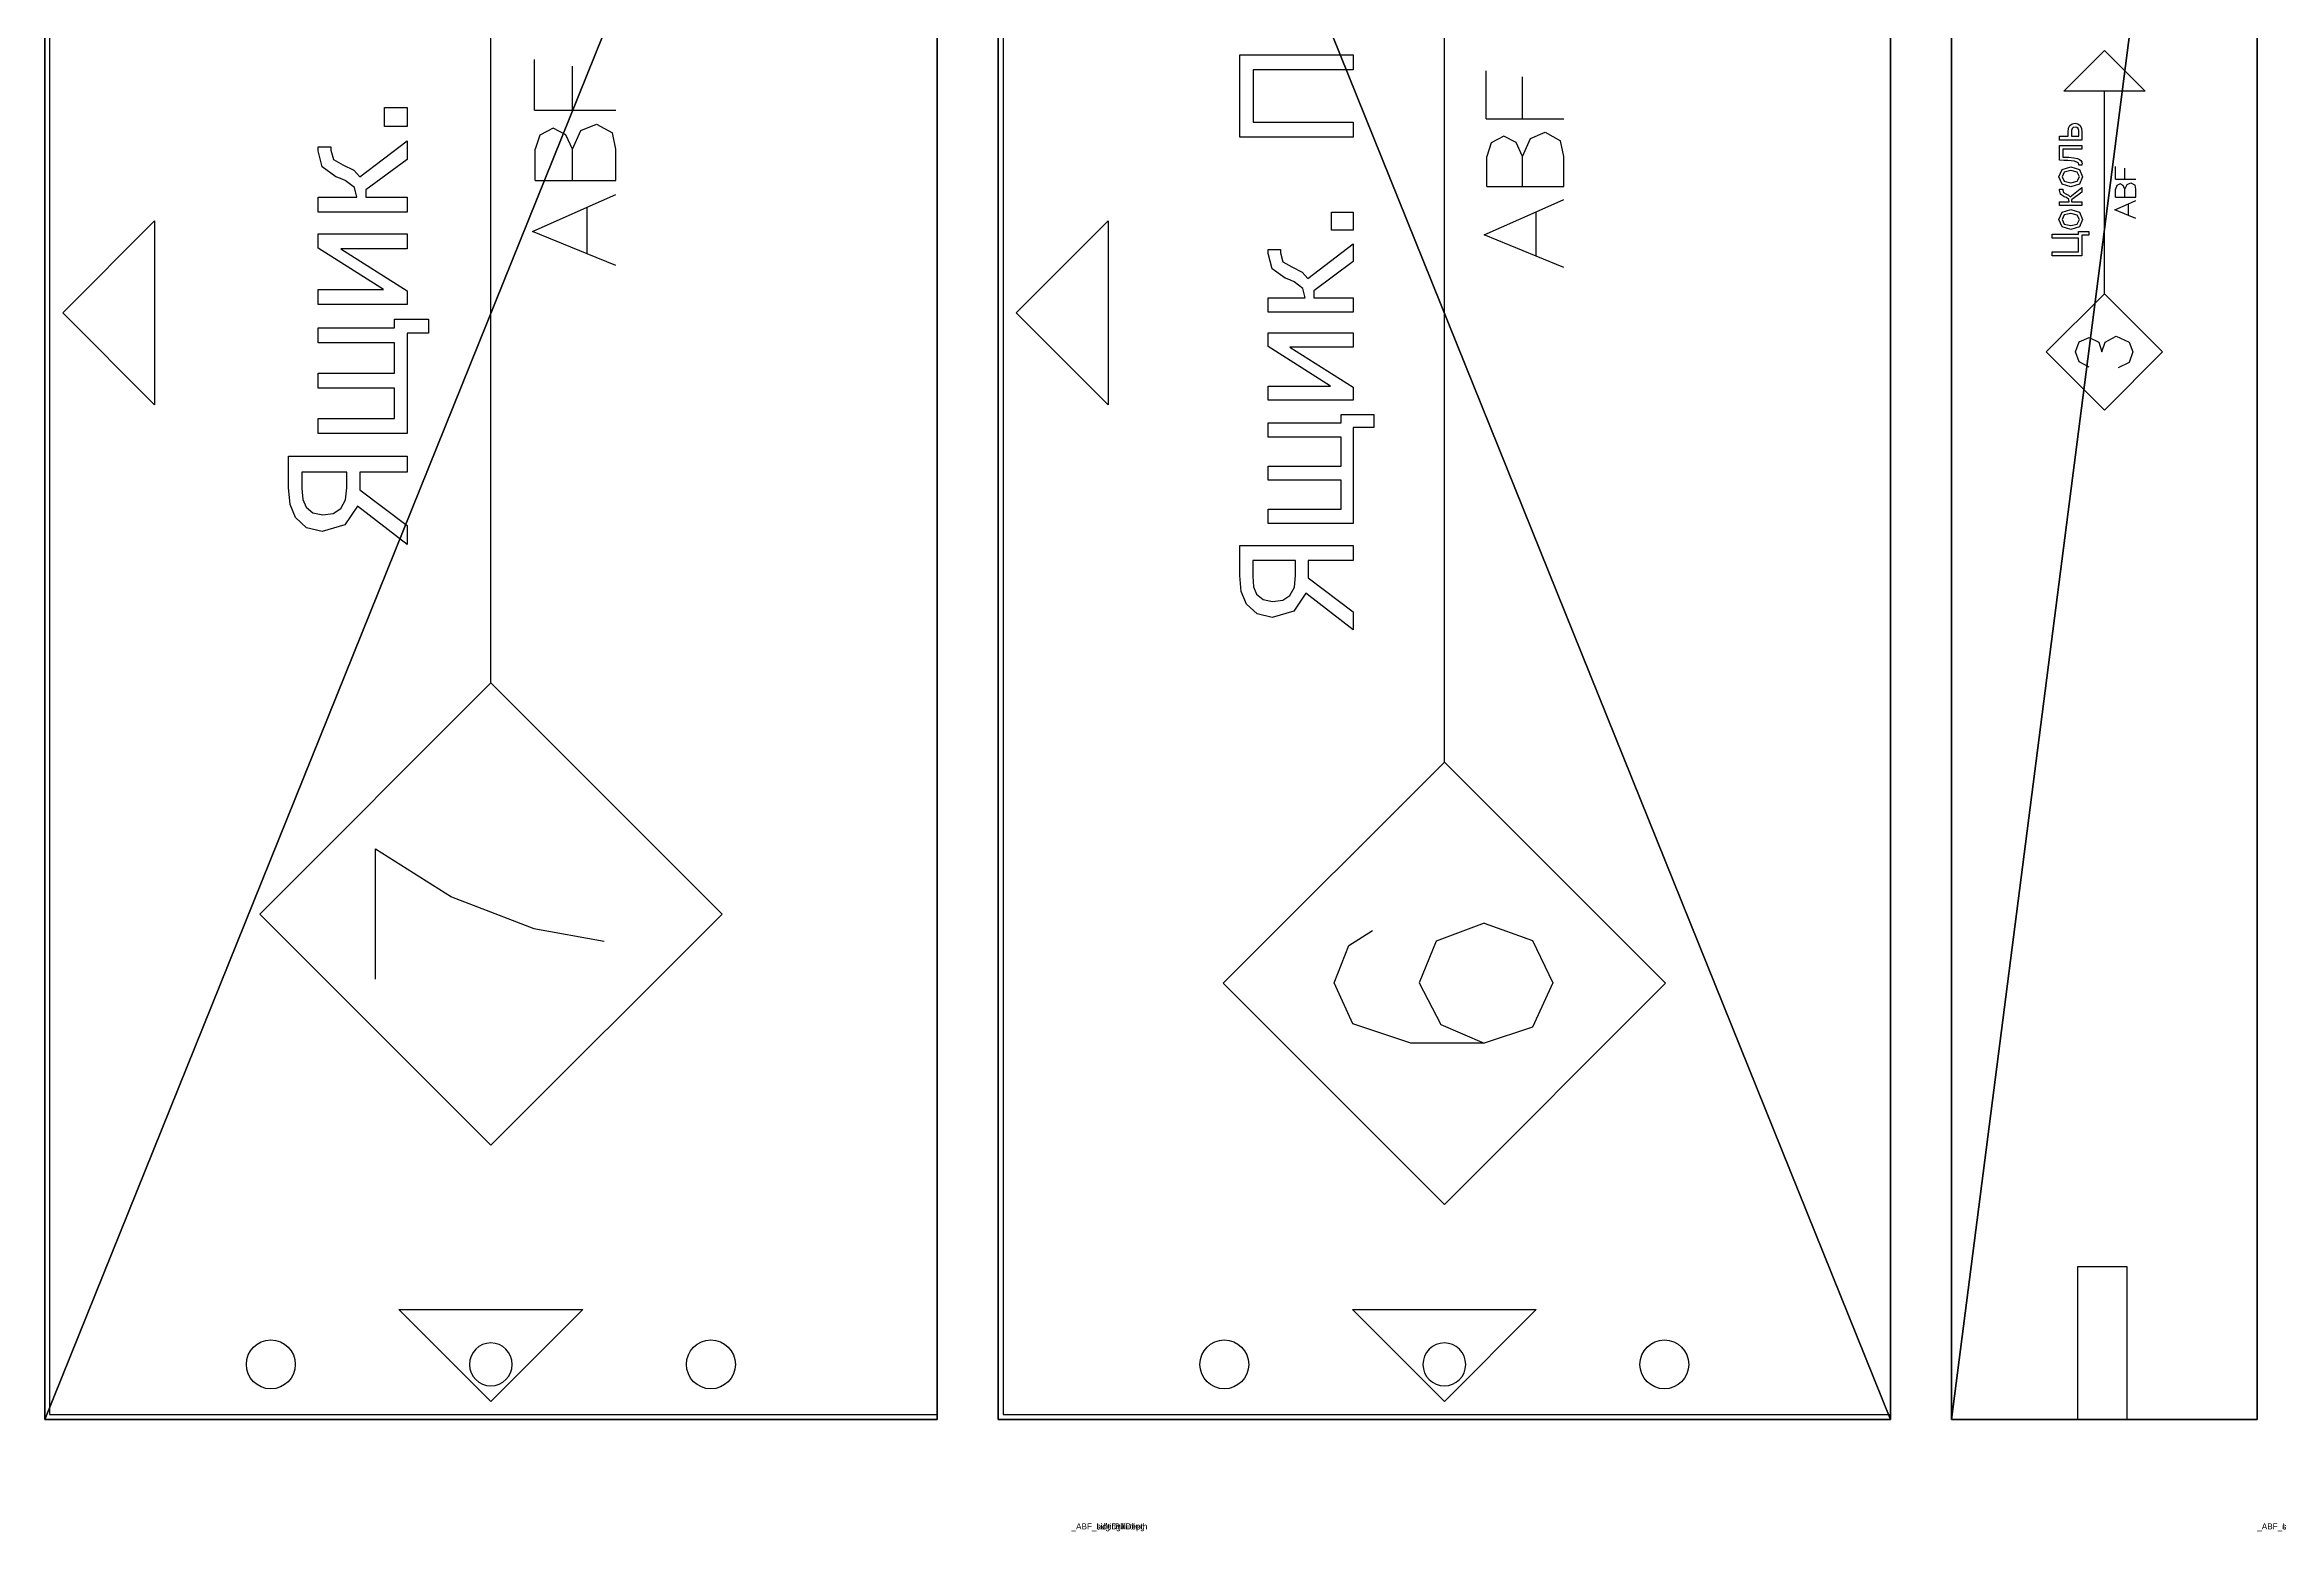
# Model space of a CAD drawing. Header units: millimetres. Extents: x -41809 to 43, y -1679 to 482.
# Drawn here: x -3217.7 to -2852.1, y -18.3 to 224.9 of the extents above; entities that cross this region are included whole.
import ezdxf

# ---------------------------------------------------------------- set-up
doc = ezdxf.new("R2010")
doc.units = ezdxf.units.MM
doc.header["$LTSCALE"] = 25.4
doc.layers.get('0').update_dxf_attribs({"true_color": 0xffffff})
for name, color, linetype, true_color in [('ABF_cuttingLines', 56, 'Continuous', 0x808014), ('ABF_edgeBanding', 172, 'Continuous', 0x0000cc), ('ABF_Label', 241, 'Continuous', 0xff87aa), ('D7-DEPTHF-$44817', 241, 'Continuous', 0xff87aa), ('D8-DEPTH12-$38878', 134, 'Continuous', 0x009987), ('Dside8', 252, 'Continuous', 0x777799)]:
    doc.layers.add(name, color=color, linetype=linetype, true_color=true_color)

# ---------------------------------------------------------------- blocks, each defined once
blk = doc.blocks.new('Group87#3')
at = {"layer": 'Dside8', "color": 0, "extrusion": (0, -1, 0)}
blk.add_circle((0, 9), 4, dxfattribs=at)
blk = doc.blocks.new('Group88#3')
at = {"layer": 'Dside8', "color": 0}
blk.add_polyline3d([(-4, 0, 0), (-4, -25, 0), (4, -25, 0), (4, 0, 0), (-4, 0, 0)], close=True, dxfattribs=at)
blk = doc.blocks.new('Group90#3')
at = {"layer": 'Dside8', "color": 0, "extrusion": (0, 1, 0)}
blk.add_circle((0, 9), 4, dxfattribs=at)
blk = doc.blocks.new('Group91#2')
at = {"layer": 'Dside8', "color": 0}
blk.add_polyline3d([(4, 0, 0), (4, 25, 0), (-4, 25, 0), (-4, 0, 0), (4, 0, 0)], close=True, dxfattribs=at)
blk = doc.blocks.new('Group96#2')
at = {"layer": 'ABF_Label', "color": 0}
for p, q in [((-11.14, 9.81), (-11.14, 22.85)), ((-11.14, 22.85), (-9.4, 22.85)), ((-9.4, 22.85), (-9.4, 11.33)), ((-3.49, 11.33), (-3.49, 22.85)), ((-3.49, 22.85), (-1.76, 22.85)), ((-1.76, 22.85), (-1.76, 11.33)), ((1.53, 18.51), (4.71, 19.86)), ((4.71, 19.86), (7.88, 18.51)), ((10.76, 9.81), (10.76, 19.59)), ((10.76, 19.59), (12.41, 19.59)), ((12.41, 19.59), (12.41, 15.34)), ((15.73, 19.15), (17.51, 19.59)), ((17.51, 19.59), (17.96, 19.59)), ((17.96, 19.59), (17.96, 18.17)), ((20.21, 18.51), (23.38, 19.86)), ((23.38, 19.86), (26.55, 18.51)), ((30.51, 17.72), (30.56, 19.59)), ((30.56, 19.59), (37.01, 19.59)), ((37.01, 19.59), (37.01, 9.81)), ((39.39, 9.81), (39.39, 19.59)), ((39.39, 19.59), (41.04, 19.59)), ((41.04, 19.59), (41.04, 15.78)), ((-59.71, 6.63), (-57.38, 11.07)), ((-57.38, 11.07), (-53.06, 12.57)), ((-53.06, 12.57), (-48.66, 11.07)), ((-48.66, 11.07), (-46.86, 6.63)), ((-2.17, 9.81), (-11.14, 9.81)), ((-9.4, 11.33), (-3.49, 11.33)), ((-2.17, 6.86), (-2.17, 9.81)), ((-1.76, 11.33), (-0.52, 11.33)), ((-0.52, 11.33), (-0.52, 6.86)), ((0.33, 14.7), (1.53, 18.51)), ((1.5, 10.93), (0.33, 14.7)), ((4.71, 9.54), (1.5, 10.93)), ((2.72, 17.52), (2.03, 14.7)), ((2.03, 14.7), (2.72, 11.91)), ((4.71, 18.45), (2.72, 17.52)), ((2.72, 11.91), (4.71, 10.96)), ((6.68, 17.52), (4.71, 18.45)), ((4.71, 10.96), (6.67, 11.89)), ((7.88, 10.88), (4.71, 9.54)), ((6.67, 11.89), (7.37, 14.7)), ((7.37, 14.7), (6.68, 17.52)), ((7.88, 18.51), (9.07, 14.7)), ((9.07, 14.7), (7.88, 10.88)), ((12.41, 9.81), (10.76, 9.81)), ((12.41, 15.34), (13.5, 15.6)), ((13.23, 14.32), (12.41, 14.32)), ((12.41, 14.32), (12.41, 9.81)), ((16.58, 9.81), (13.23, 14.32)), ((13.5, 15.6), (14.26, 16.61)), ((14.26, 16.61), (14.48, 17.11)), ((14.48, 17.11), (14.67, 17.62)), ((15.38, 15.66), (14.65, 15.01)), ((14.65, 15.01), (18.63, 9.81)), ((14.67, 17.62), (15.73, 19.15)), ((15.96, 16.85), (15.38, 15.66)), ((16.55, 17.89), (15.96, 16.85)), ((17.58, 18.17), (16.55, 17.89)), ((18.63, 9.81), (16.58, 9.81)), ((17.96, 18.17), (17.58, 18.17)), ((19, 14.7), (20.21, 18.51)), ((20.17, 10.93), (19, 14.7)), ((23.38, 9.54), (20.17, 10.93)), ((21.4, 17.52), (20.7, 14.7)), ((20.7, 14.7), (21.4, 11.91)), ((23.38, 18.45), (21.4, 17.52)), ((21.4, 11.91), (23.38, 10.96)), ((25.35, 17.52), (23.38, 18.45)), ((23.38, 10.96), (25.35, 11.89)), ((26.55, 10.88), (23.38, 9.54)), ((26.04, 14.7), (25.35, 17.52)), ((25.35, 11.89), (26.04, 14.7)), ((26.55, 18.51), (27.74, 14.7)), ((27.74, 14.7), (26.55, 10.88)), ((28.37, 9.81), (28.37, 11.25)), ((28.37, 11.25), (28.46, 11.25)), ((28.68, 9.8), (28.37, 9.81)), ((28.46, 11.25), (28.59, 11.24)), ((28.59, 11.24), (28.74, 11.23)), ((29.04, 9.79), (28.68, 9.8)), ((28.74, 11.23), (29.15, 11.29)), ((29.81, 9.92), (29.04, 9.79)), ((29.15, 11.29), (29.51, 11.52)), ((29.51, 11.52), (30.15, 13.02)), ((30.45, 10.32), (29.81, 9.92)), ((30.15, 13.02), (30.44, 16.02)), ((30.44, 16.02), (30.51, 17.72)), ((30.97, 10.9), (30.45, 10.32)), ((31.4, 11.81), (30.97, 10.9)), ((31.71, 13.3), (31.4, 11.81)), ((31.89, 15.6), (31.71, 13.3)), ((31.95, 16.81), (31.89, 15.6)), ((32, 18.21), (31.95, 16.81)), ((35.36, 18.21), (32, 18.21)), ((35.36, 9.81), (35.36, 18.21)), ((37.01, 9.81), (35.36, 9.81)), ((42.82, 9.81), (39.39, 9.81)), ((41.04, 15.78), (42.86, 15.78)), ((42.26, 14.45), (41.04, 14.45)), ((41.04, 14.45), (41.04, 11.12)), ((41.04, 11.12), (42.23, 11.12)), ((42.23, 11.12), (43.59, 11.2)), ((43.61, 14.41), (42.26, 14.45)), ((44.51, 9.99), (42.82, 9.81)), ((42.86, 15.78), (44.57, 15.67)), ((43.59, 11.2), (44.42, 11.48)), ((44.45, 14.15), (43.61, 14.41)), ((44.42, 11.48), (44.94, 12.02)), ((44.95, 13.6), (44.45, 14.15)), ((45.74, 10.62), (44.51, 9.99)), ((44.57, 15.67), (45.79, 15.11)), ((44.94, 12.02), (45.1, 12.81)), ((45.1, 12.81), (44.95, 13.6)), ((46.52, 11.55), (45.74, 10.62)), ((45.79, 15.11), (46.55, 14.15)), ((46.8, 12.84), (46.52, 11.55)), ((46.55, 14.15), (46.8, 12.84)), ((-48.88, 2.5), (-53.06, 1.14)), ((-53.06, 1.14), (-48.88, -0.32)), ((-46.86, 6.63), (-48.88, 2.5)), ((-27.7, 0), (60.72, 0)), ((-0.52, 6.86), (-2.17, 6.86)), ((-57.72, -10.8), (-60.04, -5.93)), ((-48.88, -0.32), (-46.16, -5.16)), ((-46.16, -5.16), (-48.88, -10.8)), ((6.49, -10.57), (8.95, -4.58)), ((8.95, -4.58), (11.61, -10.57)), ((14.53, -4.88), (17.96, -4.88)), ((14.53, -4.88), (14.53, -8.98)), ((14.53, -8.98), (14.53, -13.72)), ((14.53, -8.98), (17.96, -8.98)), ((19.51, -5.38), (17.96, -4.88)), ((17.96, -8.98), (19.55, -8.25)), ((17.96, -8.98), (20.04, -9.9)), ((20.29, -6.84), (19.51, -5.38)), ((19.55, -8.25), (20.29, -6.84)), ((22.27, -4.79), (22.27, -8.97)), ((22.27, -4.79), (27.81, -4.79)), ((22.27, -8.97), (27.09, -8.97)), ((22.27, -8.97), (22.27, -13.72)), ((-53.06, -12.45), (-57.72, -10.8)), ((-48.88, -10.8), (-53.06, -12.45)), ((5.21, -13.72), (6.49, -10.57)), ((6.49, -10.57), (11.61, -10.57)), ((11.61, -10.57), (13.01, -13.72)), ((14.53, -13.72), (17.96, -13.72)), ((17.96, -13.72), (19.76, -13.36)), ((20.74, -11.59), (19.76, -13.36)), ((20.04, -9.9), (20.74, -11.59))]:
    blk.add_line(p, q, dxfattribs=at)
for points in [[(-27.7, 0, 0), (-53.1, -25.4, 0), (-78.5, 0, 0), (-53.1, 25.4, 0), (-27.7, 0, 0)], [(60.72, 17.78, 0), (78.5, 0, 0), (60.72, -17.78, 0), (60.72, 17.78, 0)]]:
    blk.add_polyline3d(points, close=True, dxfattribs=at)
blk = doc.blocks.new('Group124#1')
at = {"layer": 'ABF_cuttingLines', "color": 0}
blk.add_polyline3d([(-50, 18, 0), (0, 18, 0), (0, 407, 0), (-50, 407, 0), (-50, 18, 0)], close=True, dxfattribs=at)
blk = doc.blocks.new('______ 1. ___#24')
at = {"layer": 'ABF_cuttingLines', "color": 0}
for p, q in [((-50, 18, 18), (-50, 407, 18)), ((-50, 18), (-50, 407)), ((-50, 18, 18), (-50, 407, 18)), ((-50, 18), (-50, 407)), ((0, 407, 18), (0, 18, 18)), ((0, 407), (0, 18)), ((0, 407, 18), (0, 18, 18)), ((0, 407), (0, 18)), ((0, 18, 18), (-50, 18, 18)), ((0, 18), (-50, 18)), ((0, 18, 18), (-50, 18, 18)), ((-50, 18, 18), (-50, 18)), ((0, 18), (-50, 18)), ((-50, 18, 18), (-50, 18)), ((0, 18, 18), (0, 18)), ((0, 18, 18), (0, 18))]:
    blk.add_line(p, q, dxfattribs=at)
at = {"color": 0, "extrusion": (0, 0, -1)}
ref = blk.add_blockref('Group87#3', (25, 407, -18), dxfattribs=dict(at, rotation=360))
ref.add_attrib('Skp_GroupInstanceName', '_ABF_sideDrill', (0, 0), dxfattribs={"height": 1})
ref = blk.add_blockref('Group88#3', (25, 407, -18), dxfattribs=dict(at, rotation=360))
ref.add_attrib('Skp_GroupInstanceName', '_ABF_sideDrillDepth', (0, 0), dxfattribs={"height": 1})
ref = blk.add_blockref('Group91#2', (25.35, 18, -18), dxfattribs=dict(at, rotation=360))
ref.add_attrib('Skp_GroupInstanceName', '_ABF_sideDrillDepth', (0, 0), dxfattribs={"height": 1})
ref = blk.add_blockref('Group90#3', (25.35, 18, -18), dxfattribs=dict(at, rotation=360))
ref.add_attrib('Skp_GroupInstanceName', '_ABF_sideDrill', (0, 0), dxfattribs={"height": 1})
at = {"layer": 'ABF_cuttingLines', "color": 0}
ref = blk.add_blockref('Group124#1', (0, 0, 18), dxfattribs=at)
ref.add_attrib('Skp_GroupInstanceName', '_ABF_cuttingLines', (0, 0), dxfattribs={"layer": '0', "height": 1})
at = {"layer": 'ABF_Label', "color": 0}
ref = blk.add_blockref('Group96#2', (-25, 212.5, 18), dxfattribs=dict(at, xscale=0.3746214415505754, yscale=0.3746214415505754, rotation=90))
ref.add_attrib('Skp_GroupInstanceName', '_ABF_Label', (0, 0), dxfattribs={"layer": '0', "height": 1})
at = {"color": 7, "true_color": 0xffffff}
mesh = blk.add_polyface(dxfattribs=at)
corners = [(-50, 18, 18), (0, 407, 18), (-50, 407, 18), (0, 18, 18)]
mesh.append_faces([[corners[k] for k in face] for face in [(0, 1, 2), (1, 0, 3)]], dxfattribs={"vtx0": -1, "color": 7})
at = {"color": 0}
mesh = blk.add_polyface(dxfattribs=at)
corners = [(0, 407), (-50, 18), (-50, 407), (0, 18)]
mesh.append_faces([[corners[k] for k in face] for face in [(0, 1, 2), (1, 0, 3)]], dxfattribs={"vtx0": -1, "color": 0})
mesh = blk.add_polyface(dxfattribs=at)
corners = [(-50, 407, 18), (-50, 18), (-50, 18, 18), (-50, 407)]
mesh.append_faces([[corners[k] for k in face] for face in [(0, 1, 2), (1, 0, 3)]], dxfattribs={"vtx0": -1, "color": 0})
mesh = blk.add_polyface(dxfattribs=at)
corners = [(0, 407), (0, 18, 18), (0, 18), (0, 407, 18)]
mesh.append_faces([[corners[k] for k in face] for face in [(0, 1, 2), (1, 0, 3)]], dxfattribs={"vtx0": -1, "color": 0})
mesh = blk.add_polyface(dxfattribs=at)
corners = [(0, 18, 18), (-50, 18), (0, 18), (-50, 18, 18)]
mesh.append_faces([[corners[k] for k in face] for face in [(0, 1, 2), (1, 0, 3)]], dxfattribs={"vtx0": -1, "color": 0})
blk = doc.blocks.new('Group46#1')
at = {"layer": 'D8-DEPTH12-$38878', "color": 0, "extrusion": (0, 0, -1)}
blk.add_circle((0, 9), 4, dxfattribs=at)
blk = doc.blocks.new('Group50#1')
at = {"layer": 'D8-DEPTH12-$38878', "color": 0, "extrusion": (0, 0, -1)}
blk.add_circle((0, 9), 4, dxfattribs=at)
blk = doc.blocks.new('Group52#2')
at = {"layer": 'D7-DEPTHF-$44817', "color": 0}
blk.add_circle((0, 9, 18), 3.5, dxfattribs=at)
blk = doc.blocks.new('Group102#1')
at = {"layer": 'ABF_Label', "color": 0}
for p, q in [((-33.47, 22.72), (-32.01, 23.33)), ((-32.01, 23.33), (-30.17, 23.51)), ((-30.17, 23.51), (-26.72, 23.51)), ((-26.72, 23.51), (-26.72, 10.47)), ((20.17, 10.47), (20.17, 23.51)), ((20.17, 23.51), (29.64, 23.51)), ((29.64, 23.51), (29.64, 10.47)), ((-34.98, 19.79), (-34.57, 21.52)), ((-34.57, 21.52), (-33.47, 22.72)), ((-32.93, 20.81), (-33.16, 19.73)), ((-32.3, 21.57), (-32.93, 20.81)), ((-31.47, 21.92), (-32.3, 21.57)), ((-30.26, 22.02), (-31.47, 21.92)), ((-28.46, 22.02), (-30.26, 22.02)), ((-28.46, 17.1), (-28.46, 22.02)), ((27.9, 21.97), (21.91, 21.97)), ((21.91, 21.97), (21.91, 10.47)), ((27.9, 10.47), (27.9, 21.97)), ((-34.26, 17.29), (-34.98, 19.79)), ((-33.16, 19.73), (-33, 18.57)), ((-33, 18.57), (-32.48, 17.74)), ((-24.21, 10.47), (-24.21, 20.25)), ((-24.21, 20.25), (-22.56, 20.25)), ((-22.56, 20.25), (-22.56, 11.86)), ((-19.24, 11.86), (-19.24, 20.25)), ((-19.24, 20.25), (-17.6, 20.25)), ((-17.6, 20.25), (-17.6, 11.86)), ((-14.28, 11.86), (-14.28, 20.25)), ((-14.28, 20.25), (-12.63, 20.25)), ((-12.63, 20.25), (-12.63, 11.86)), ((-10.04, 10.47), (-10.04, 20.25)), ((-10.04, 20.25), (-8.41, 20.25)), ((-8.41, 20.25), (-8.41, 13.07)), ((-8.41, 13.07), (-3.85, 20.25)), ((-3.85, 20.25), (-2.31, 20.25)), ((-2.31, 20.25), (-2.31, 10.47)), ((0.07, 10.47), (0.07, 20.25)), ((0.07, 20.25), (1.72, 20.25)), ((1.72, 20.25), (1.72, 15.99)), ((3.79, 17.77), (3.98, 18.28)), ((3.98, 18.28), (5.04, 19.8)), ((5.04, 19.8), (6.82, 20.25)), ((5.86, 18.55), (5.27, 17.51)), ((6.89, 18.83), (5.86, 18.55)), ((6.82, 20.25), (7.27, 20.25)), ((7.27, 18.83), (6.89, 18.83)), ((7.27, 20.25), (7.27, 18.83)), ((-36.41, 10.47), (-32.22, 15.91)), ((-30.43, 15.65), (-34.33, 10.47)), ((-32.22, 15.91), (-34.26, 17.29)), ((-32.48, 17.74), (-31.51, 17.23)), ((-31.51, 17.23), (-30.19, 17.1)), ((-28.46, 15.65), (-30.43, 15.65)), ((-30.19, 17.1), (-28.46, 17.1)), ((-28.46, 10.47), (-28.46, 15.65)), ((-3.94, 17.76), (-8.55, 10.47)), ((-3.94, 10.47), (-3.94, 17.76)), ((1.72, 15.99), (2.81, 16.26)), ((2.81, 16.26), (3.57, 17.26)), ((3.57, 17.26), (3.79, 17.77)), ((4.69, 16.32), (3.96, 15.67)), ((3.96, 15.67), (7.94, 10.47)), ((5.27, 17.51), (4.69, 16.32)), ((2.54, 14.98), (1.72, 14.98)), ((1.72, 14.98), (1.72, 10.47)), ((5.89, 10.47), (2.54, 14.98)), ((9.48, 10.47), (9.48, 12.96)), ((9.48, 12.96), (11.57, 12.96)), ((11.57, 12.96), (11.57, 10.47)), ((-83.91, 3.84), (-81.68, 10.5)), ((-81.68, 10.5), (-76.95, 12.65)), ((-76.95, 12.65), (-72.66, 10.97)), ((-72.66, 10.97), (-70.94, 8.27)), ((-34.33, 10.47), (-36.41, 10.47)), ((-26.72, 10.47), (-28.46, 10.47)), ((-13.19, 10.47), (-24.21, 10.47)), ((-22.56, 11.86), (-19.24, 11.86)), ((-17.6, 11.86), (-14.28, 11.86)), ((-13.19, 8.12), (-13.19, 10.47)), ((-12.63, 11.86), (-11.66, 11.86)), ((-11.66, 11.86), (-11.66, 8.12)), ((-8.55, 10.47), (-10.04, 10.47)), ((-2.31, 10.47), (-3.94, 10.47)), ((1.72, 10.47), (0.07, 10.47)), ((7.94, 10.47), (5.89, 10.47)), ((11.57, 10.47), (9.48, 10.47)), ((21.91, 10.47), (20.17, 10.47)), ((29.64, 10.47), (27.9, 10.47)), ((-11.66, 8.12), (-13.19, 8.12)), ((-83.91, -4.58), (-83.91, 3.84)), ((-76.95, 2.88), (-81.75, 0.41)), ((-72.16, 0.95), (-76.95, 2.88)), ((-81.75, 0.41), (-83.91, -4.58)), ((-70.1, -4.58), (-72.16, 0.95)), ((-51.61, 0), (84.63, 0)), ((-82.07, -10.14), (-83.91, -4.58)), ((-70.1, -4.58), (-72.11, -10.14)), ((6.49, -10.57), (8.95, -4.58)), ((8.95, -4.58), (11.61, -10.57)), ((14.53, -4.88), (17.96, -4.88)), ((14.53, -4.88), (14.53, -8.98)), ((19.51, -5.38), (17.96, -4.88)), ((22.27, -4.79), (22.27, -8.97)), ((22.27, -4.79), (27.81, -4.79)), ((20.29, -6.84), (19.51, -5.38)), ((19.55, -8.25), (20.29, -6.84)), ((-76.95, -12.45), (-82.07, -10.14)), ((-72.11, -10.14), (-76.95, -12.45)), ((14.53, -8.98), (14.53, -13.72)), ((14.53, -8.98), (17.96, -8.98)), ((17.96, -8.98), (19.55, -8.25)), ((17.96, -8.98), (20.04, -9.9)), ((20.04, -9.9), (20.74, -11.59)), ((22.27, -8.97), (27.09, -8.97)), ((22.27, -8.97), (22.27, -13.72)), ((5.21, -13.72), (6.49, -10.57)), ((6.49, -10.57), (11.61, -10.57)), ((11.61, -10.57), (13.01, -13.72)), ((20.74, -11.59), (19.76, -13.36)), ((14.53, -13.72), (17.96, -13.72)), ((17.96, -13.72), (19.76, -13.36))]:
    blk.add_line(p, q, dxfattribs=at)
blk.add_polyline3d([(-51.61, 0, 0), (-77.01, -25.4, 0), (-102.41, 0, 0), (-77.01, 25.4, 0), (-51.61, 0, 0)], close=True, dxfattribs=at)
blk = doc.blocks.new('Group125#1')
at = {"layer": 'ABF_cuttingLines', "color": 0}
blk.add_polyline3d([(-479.2, -32.3, 0), (-479.2, -392.7, 0), (-334, -392.7, 0), (-334, -32.3, 0), (-479.2, -32.3, 0)], close=True, dxfattribs=at)
blk = doc.blocks.new('Group126#1')
at = {"layer": 'ABF_edgeBanding', "color": 0}
for points in [[(-477.05, -212.5, 0), (-462.01, -197.46, 0), (-462.01, -227.54, 0), (-477.05, -212.5, 0)], [(-407, -390.55, 0), (-422.04, -375.51, 0), (-391.96, -375.51, 0), (-407, -390.55, 0)]]:
    blk.add_polyline3d(points, close=True, dxfattribs=at)
blk = doc.blocks.new('______ 1. ___#25')
at = {"color": 0}
for p, q in [((-480, -393.5, 18), (-480, -31.5, 18)), ((-480, -393.5), (-480, -31.5)), ((-480, -393.5, 18), (-480, -31.5, 18)), ((-480, -393.5), (-480, -31.5)), ((-334, -31.5, 18), (-334, -393.5, 18)), ((-334, -31.5), (-334, -393.5)), ((-334, -31.5, 18), (-334, -393.5, 18)), ((-334, -31.5), (-334, -393.5)), ((-334, -393.5, 18), (-480, -393.5, 18)), ((-334, -393.5), (-480, -393.5)), ((-334, -393.5, 18), (-480, -393.5, 18)), ((-480, -393.5, 18), (-480, -393.5)), ((-334, -393.5), (-480, -393.5)), ((-480, -393.5, 18), (-480, -393.5)), ((-334, -393.5, 18), (-334, -393.5)), ((-334, -393.5, 18), (-334, -393.5))]:
    blk.add_line(p, q, dxfattribs=at)
at = {"color": 0, "extrusion": (0, 0, -1), "rotation": 180}
for name, p in [('Group46#1', (443, -375.5, -18)), ('Group52#2', (407, -375.5, -18)), ('Group50#1', (371, -375.5, -18))]:
    blk.add_blockref(name, p, dxfattribs=at)
at = {"layer": 'ABF_cuttingLines', "color": 0}
blk.add_blockref('Group125#1', (0, 0, 18), dxfattribs=at)
at = {"layer": 'ABF_edgeBanding', "color": 0}
blk.add_blockref('Group126#1', (0, 0, 18), dxfattribs=at)
at = {"layer": 'ABF_Label', "color": 0, "xscale": 1.42396740103657, "yscale": 1.42396740103657, "rotation": 90}
blk.add_blockref('Group102#1', (-407, -212.5, 18), dxfattribs=at)
at = {"color": 7, "true_color": 0xffffff}
mesh = blk.add_polyface(dxfattribs=at)
corners = [(-334, -393.5, 18), (-480, -31.5, 18), (-480, -393.5, 18), (-334, -31.5, 18)]
mesh.append_faces([[corners[k] for k in face] for face in [(0, 1, 2), (1, 0, 3)]], dxfattribs={"vtx0": -1, "color": 7})
at = {"color": 0}
mesh = blk.add_polyface(dxfattribs=at)
corners = [(-480, -31.5), (-334, -393.5), (-480, -393.5), (-334, -31.5)]
mesh.append_faces([[corners[k] for k in face] for face in [(0, 1, 2), (1, 0, 3)]], dxfattribs={"vtx0": -1, "color": 0})
at = {"color": 13, "true_color": 0xc46b6b}
mesh = blk.add_polyface(dxfattribs=at)
corners = [(-480, -31.5, 18), (-480, -393.5), (-480, -393.5, 18), (-480, -31.5)]
mesh.append_faces([[corners[k] for k in face] for face in [(0, 1, 2), (1, 0, 3)]], dxfattribs={"vtx0": -1, "color": 13})
at = {"color": 0}
mesh = blk.add_polyface(dxfattribs=at)
corners = [(-334, -31.5), (-334, -393.5, 18), (-334, -393.5), (-334, -31.5, 18)]
mesh.append_faces([[corners[k] for k in face] for face in [(0, 1, 2), (1, 0, 3)]], dxfattribs={"vtx0": -1, "color": 0})
at = {"color": 13, "true_color": 0xc46b6b}
mesh = blk.add_polyface(dxfattribs=at)
corners = [(-334, -393.5, 18), (-480, -393.5), (-334, -393.5), (-480, -393.5, 18)]
mesh.append_faces([[corners[k] for k in face] for face in [(0, 1, 2), (1, 0, 3)]], dxfattribs={"vtx0": -1, "color": 13})
blk = doc.blocks.new('Group20#1')
at = {"layer": 'D8-DEPTH12-$38878', "color": 0}
blk.add_circle((0, -9), 4, dxfattribs=at)
blk = doc.blocks.new('Group24#1')
at = {"layer": 'D8-DEPTH12-$38878', "color": 0}
blk.add_circle((0, -9), 4, dxfattribs=at)
blk = doc.blocks.new('Group31#1')
at = {"layer": 'D7-DEPTHF-$44817', "color": 0, "extrusion": (0, 0, -1)}
blk.add_circle((0, -9, 18), 3.5, dxfattribs=at)
blk = doc.blocks.new('Group104#1')
at = {"layer": 'ABF_Label', "color": 0}
for p, q in [((-21.04, 22.07), (-19.2, 22.25)), ((-19.2, 22.25), (-15.75, 22.25)), ((-15.75, 22.25), (-15.75, 9.21)), ((-24.01, 18.53), (-23.6, 20.25)), ((-23.6, 20.25), (-22.5, 21.46)), ((-22.5, 21.46), (-21.04, 22.07)), ((-21.33, 20.31), (-21.96, 19.55)), ((-20.5, 20.66), (-21.33, 20.31)), ((-19.29, 20.76), (-20.5, 20.66)), ((-17.49, 20.76), (-19.29, 20.76)), ((-17.49, 15.84), (-17.49, 20.76)), ((-23.29, 16.03), (-24.01, 18.53)), ((-21.96, 19.55), (-22.19, 18.47)), ((-22.19, 18.47), (-22.03, 17.31)), ((-22.03, 17.31), (-21.51, 16.48)), ((-13.24, 9.21), (-13.24, 18.99)), ((-13.24, 18.99), (-11.59, 18.99)), ((-11.59, 18.99), (-11.59, 10.6)), ((-8.27, 10.6), (-8.27, 18.99)), ((-8.27, 18.99), (-6.63, 18.99)), ((-6.63, 18.99), (-6.63, 10.6)), ((-3.31, 10.6), (-3.31, 18.99)), ((-3.31, 18.99), (-1.66, 18.99)), ((-1.66, 18.99), (-1.66, 10.6)), ((0.93, 9.21), (0.93, 18.99)), ((0.93, 18.99), (2.56, 18.99)), ((2.56, 18.99), (2.56, 11.81)), ((2.56, 11.81), (7.12, 18.99)), ((7.12, 18.99), (8.66, 18.99)), ((8.66, 18.99), (8.66, 9.21)), ((11.04, 9.21), (11.04, 18.99)), ((11.04, 18.99), (12.69, 18.99)), ((12.69, 18.99), (12.69, 14.73)), ((14.95, 17.02), (16.02, 18.54)), ((16.02, 18.54), (17.79, 18.99)), ((16.83, 17.29), (16.24, 16.25)), ((17.86, 17.57), (16.83, 17.29)), ((17.79, 18.99), (18.24, 18.99)), ((18.24, 17.57), (17.86, 17.57)), ((18.24, 18.99), (18.24, 17.57)), ((-21.25, 14.65), (-23.29, 16.03)), ((-21.51, 16.48), (-20.54, 15.97)), ((-20.54, 15.97), (-19.22, 15.84)), ((-19.22, 15.84), (-17.49, 15.84)), ((7.03, 16.5), (2.42, 9.21)), ((7.03, 9.21), (7.03, 16.5)), ((12.69, 14.73), (13.78, 15)), ((13.78, 15), (14.54, 16)), ((14.54, 16), (14.76, 16.51)), ((14.76, 16.51), (14.95, 17.02)), ((15.66, 15.06), (14.93, 14.41)), ((16.24, 16.25), (15.66, 15.06)), ((-73.2, 12.66), (-58.87, 12.66)), ((-58.87, 12.66), (-64.16, 4.34)), ((-25.44, 9.21), (-21.25, 14.65)), ((-19.46, 14.39), (-23.35, 9.21)), ((-17.49, 14.39), (-19.46, 14.39)), ((-17.49, 9.21), (-17.49, 14.39)), ((13.51, 13.72), (12.69, 13.72)), ((12.69, 13.72), (12.69, 9.21)), ((16.86, 9.21), (13.51, 13.72)), ((14.93, 14.41), (18.91, 9.21)), ((-11.59, 10.6), (-8.27, 10.6)), ((-6.63, 10.6), (-3.31, 10.6)), ((-1.66, 10.6), (-0.69, 10.6)), ((-0.69, 10.6), (-0.69, 6.86)), ((20.45, 9.21), (20.45, 11.7)), ((20.45, 11.7), (22.54, 11.7)), ((22.54, 11.7), (22.54, 9.21)), ((-23.35, 9.21), (-25.44, 9.21)), ((-15.75, 9.21), (-17.49, 9.21)), ((-2.22, 9.21), (-13.24, 9.21)), ((-2.22, 6.86), (-2.22, 9.21)), ((2.42, 9.21), (0.93, 9.21)), ((8.66, 9.21), (7.03, 9.21)), ((12.69, 9.21), (11.04, 9.21)), ((18.91, 9.21), (16.86, 9.21)), ((22.54, 9.21), (20.45, 9.21)), ((-0.69, 6.86), (-2.22, 6.86)), ((-64.16, 4.34), (-67.62, -4.72)), ((-40.64, 0), (73.66, 0)), ((-67.62, -4.72), (-69.01, -12.45)), ((6.49, -10.57), (8.95, -4.58)), ((8.95, -4.58), (11.61, -10.57)), ((14.53, -4.88), (17.96, -4.88)), ((14.53, -4.88), (14.53, -8.98)), ((19.51, -5.38), (17.96, -4.88)), ((22.27, -4.79), (22.27, -8.97)), ((22.27, -4.79), (27.81, -4.79)), ((20.29, -6.84), (19.51, -5.38)), ((19.55, -8.25), (20.29, -6.84)), ((14.53, -8.98), (14.53, -13.72)), ((14.53, -8.98), (17.96, -8.98)), ((17.96, -8.98), (19.55, -8.25)), ((17.96, -8.98), (20.04, -9.9)), ((22.27, -8.97), (27.09, -8.97)), ((22.27, -8.97), (22.27, -13.72)), ((5.21, -13.72), (6.49, -10.57)), ((6.49, -10.57), (11.61, -10.57)), ((11.61, -10.57), (13.01, -13.72)), ((20.74, -11.59), (19.76, -13.36)), ((20.04, -9.9), (20.74, -11.59)), ((14.53, -13.72), (17.96, -13.72)), ((17.96, -13.72), (19.76, -13.36))]:
    blk.add_line(p, q, dxfattribs=at)
blk.add_polyline3d([(-40.64, 0, 0), (-66.04, -25.4, 0), (-91.44, 0, 0), (-66.04, 25.4, 0), (-40.64, 0, 0)], close=True, dxfattribs=at)
blk = doc.blocks.new('Group127#1')
at = {"layer": 'ABF_cuttingLines', "color": 0}
blk.add_polyline3d([(-334, 32.3, 0), (-334, 392.7, 0), (-479.2, 392.7, 0), (-479.2, 32.3, 0), (-334, 32.3, 0)], close=True, dxfattribs=at)
blk = doc.blocks.new('Group128#1')
at = {"layer": 'ABF_edgeBanding', "color": 0}
for points in [[(-477.05, 212.5, 0), (-462.01, 227.54, 0), (-462.01, 197.46, 0), (-477.05, 212.5, 0)], [(-407, 34.45, 0), (-422.04, 49.49, 0), (-391.96, 49.49, 0), (-407, 34.45, 0)]]:
    blk.add_polyline3d(points, close=True, dxfattribs=at)
blk = doc.blocks.new('______ 1. ___#26')
at = {"color": 0}
for p, q in [((-480, 393.5), (-480, 31.5)), ((-480, 393.5, 18), (-480, 31.5, 18)), ((-480, 393.5), (-480, 31.5)), ((-480, 393.5, 18), (-480, 31.5, 18)), ((-334, 31.5), (-334, 393.5)), ((-334, 31.5, 18), (-334, 393.5, 18)), ((-334, 31.5), (-334, 393.5)), ((-334, 31.5, 18), (-334, 393.5, 18)), ((-480, 31.5), (-334, 31.5)), ((-480, 31.5, 18), (-334, 31.5, 18)), ((-480, 31.5), (-334, 31.5)), ((-480, 31.5, 18), (-334, 31.5, 18)), ((-480, 31.5), (-480, 31.5, 18)), ((-480, 31.5), (-480, 31.5, 18)), ((-334, 31.5), (-334, 31.5, 18)), ((-334, 31.5), (-334, 31.5, 18))]:
    blk.add_line(p, q, dxfattribs=at)
for name, p in [('Group20#1', (-443, 49.5, 18)), ('Group31#1', (-407, 49.5, 18)), ('Group24#1', (-371, 49.5, 18))]:
    blk.add_blockref(name, p, dxfattribs=at)
at = {"layer": 'ABF_cuttingLines', "color": 0}
blk.add_blockref('Group127#1', (0, 0, 18), dxfattribs=at)
at = {"layer": 'ABF_edgeBanding', "color": 0}
blk.add_blockref('Group128#1', (0, 0, 18), dxfattribs=at)
at = {"layer": 'ABF_Label', "color": 0, "xscale": 1.489075238449054, "yscale": 1.489075238449054, "rotation": 90}
blk.add_blockref('Group104#1', (-407, 212.5, 18), dxfattribs=at)
at = {"color": 0}
mesh = blk.add_polyface(dxfattribs=at)
corners = [(-334, 393.5), (-480, 31.5), (-480, 393.5), (-334, 31.5)]
mesh.append_faces([[corners[k] for k in face] for face in [(0, 1, 2), (1, 0, 3)]], dxfattribs={"vtx0": -1, "color": 0})
at = {"color": 7, "true_color": 0xffffff}
mesh = blk.add_polyface(dxfattribs=at)
corners = [(-480, 31.5, 18), (-334, 393.5, 18), (-480, 393.5, 18), (-334, 31.5, 18)]
mesh.append_faces([[corners[k] for k in face] for face in [(0, 1, 2), (1, 0, 3)]], dxfattribs={"vtx0": -1, "color": 7})
at = {"color": 13, "true_color": 0xc46b6b}
mesh = blk.add_polyface(dxfattribs=at)
corners = [(-480, 393.5, 18), (-480, 31.5), (-480, 31.5, 18), (-480, 393.5)]
mesh.append_faces([[corners[k] for k in face] for face in [(0, 1, 2), (1, 0, 3)]], dxfattribs={"vtx0": -1, "color": 13})
at = {"color": 0}
mesh = blk.add_polyface(dxfattribs=at)
corners = [(-334, 393.5), (-334, 31.5, 18), (-334, 31.5), (-334, 393.5, 18)]
mesh.append_faces([[corners[k] for k in face] for face in [(0, 1, 2), (1, 0, 3)]], dxfattribs={"vtx0": -1, "color": 0})
at = {"color": 13, "true_color": 0xc46b6b}
mesh = blk.add_polyface(dxfattribs=at)
corners = [(-334, 31.5, 18), (-480, 31.5), (-334, 31.5), (-480, 31.5, 18)]
mesh.append_faces([[corners[k] for k in face] for face in [(0, 1, 2), (1, 0, 3)]], dxfattribs={"vtx0": -1, "color": 13})
blk = doc.blocks.new('Group21#1')
blk = doc.blocks.new('Group22#1')
blk = doc.blocks.new('Group25#1')
blk = doc.blocks.new('Group26#1')
blk = doc.blocks.new('Group29#1')
blk = doc.blocks.new('Group30#1')
blk = doc.blocks.new('Group33#1')
blk = doc.blocks.new('Group34#1')
blk = doc.blocks.new('Group32#2')
blk = doc.blocks.new('Group33#2')
blk = doc.blocks.new('Group35#1')
blk = doc.blocks.new('Group36#1')
blk = doc.blocks.new('Group106#1')
blk = doc.blocks.new('Group131#1')
blk = doc.blocks.new('Group132#1')
blk = doc.blocks.new('______ 1. ___#28')
at = {"color": 0, "extrusion": (0, 0, -1)}
ref = blk.add_blockref('Group21#1', (443, 387, -18), dxfattribs=dict(at, rotation=180))
ref.add_attrib('Skp_GroupInstanceName', '_ABF_sideDrill', (0, 0), dxfattribs={"height": 1})
ref = blk.add_blockref('Group22#1', (443, 387, -18), dxfattribs=dict(at, rotation=180))
ref.add_attrib('Skp_GroupInstanceName', '_ABF_sideDrillDepth', (0, 0), dxfattribs={"height": 1})
at = {"color": 0, "extrusion": (-1, 6.12323e-17, 1.93148e-16)}
ref = blk.add_blockref('Group32#2', (-387, 18, 407), dxfattribs=dict(at, rotation=90))
ref.add_attrib('Skp_GroupInstanceName', '_ABF_sideDrill', (0, 0), dxfattribs={"height": 1})
ref = blk.add_blockref('Group33#2', (-387, 18, 407), dxfattribs=dict(at, rotation=90))
ref.add_attrib('Skp_GroupInstanceName', '_ABF_sideDrillDepth', (0, 0), dxfattribs={"height": 1})
at = {"color": 0, "extrusion": (0, 0, -1)}
ref = blk.add_blockref('Group25#1', (371, 387, -18), dxfattribs=dict(at, rotation=180))
ref.add_attrib('Skp_GroupInstanceName', '_ABF_sideDrill', (0, 0), dxfattribs={"height": 1})
ref = blk.add_blockref('Group26#1', (371, 387, -18), dxfattribs=dict(at, rotation=180))
ref.add_attrib('Skp_GroupInstanceName', '_ABF_sideDrillDepth', (0, 0), dxfattribs={"height": 1})
at = {"color": 0, "extrusion": (-1, 6.12323e-17, 1.93148e-16)}
ref = blk.add_blockref('Group36#1', (-18, 18, 407), dxfattribs=dict(at, rotation=90))
ref.add_attrib('Skp_GroupInstanceName', '_ABF_sideDrillDepth', (0, 0), dxfattribs={"height": 1})
at = {"color": 0, "extrusion": (0, 0, -1)}
ref = blk.add_blockref('Group30#1', (443, 18, -18), dxfattribs=dict(at, rotation=180))
ref.add_attrib('Skp_GroupInstanceName', '_ABF_sideDrillDepth', (0, 0), dxfattribs={"height": 1})
ref = blk.add_blockref('Group34#1', (371, 18, -18), dxfattribs=dict(at, rotation=180))
ref.add_attrib('Skp_GroupInstanceName', '_ABF_sideDrillDepth', (0, 0), dxfattribs={"height": 1})
ref = blk.add_blockref('Group29#1', (443, 18, -18), dxfattribs=dict(at, rotation=180))
ref.add_attrib('Skp_GroupInstanceName', '_ABF_sideDrill', (0, 0), dxfattribs={"height": 1})
at = {"color": 0, "extrusion": (-1, 6.12323e-17, 1.93148e-16)}
ref = blk.add_blockref('Group35#1', (-18, 18, 407), dxfattribs=dict(at, rotation=90))
ref.add_attrib('Skp_GroupInstanceName', '_ABF_sideDrill', (0, 0), dxfattribs={"height": 1})
at = {"color": 0, "extrusion": (0, 0, -1)}
ref = blk.add_blockref('Group33#1', (371, 18, -18), dxfattribs=dict(at, rotation=180))
ref.add_attrib('Skp_GroupInstanceName', '_ABF_sideDrill', (0, 0), dxfattribs={"height": 1})
at = {"layer": 'ABF_cuttingLines', "color": 0}
ref = blk.add_blockref('Group131#1', (0, 0, 18), dxfattribs=at)
ref.add_attrib('Skp_GroupInstanceName', '_ABF_cuttingLines', (0, 0), dxfattribs={"layer": '0', "height": 1})
at = {"layer": 'ABF_edgeBanding', "color": 0}
ref = blk.add_blockref('Group132#1', (0, 0, 18), dxfattribs=at)
ref.add_attrib('Skp_GroupInstanceName', '_ABF_edgeBanding', (0, 0), dxfattribs={"layer": '0', "height": 1})
at = {"layer": 'ABF_Label', "color": 0}
ref = blk.add_blockref('Group106#1', (-407, 202.5, 18), dxfattribs=dict(at, xscale=1.489075238449054, yscale=1.489075238449054, rotation=90))
ref.add_attrib('Skp_GroupInstanceName', '_ABF_Label', (0, 0), dxfattribs={"layer": '0', "height": 1})
blk = doc.blocks.new('_48501___EGGER_W_1000_ST9___2800207018__THICKNESS_18')
at = {"color": 0}
for name, p in [('______ 1. ___#25', (-2581.7, 393.5)), ('______ 1. ___#24', (-2855.7, -18)), ('______ 1. ___#28', (-3049.7, -18)), ('______ 1. ___#26', (-2737.7, -31.5))]:
    blk.add_blockref(name, p, dxfattribs=at)

msp = doc.modelspace()

# ---------------------------------------------------------------- block references
at = {"color": 0}
msp.add_blockref('_48501___EGGER_W_1000_ST9___2800207018__THICKNESS_18', (0, 0), dxfattribs=at)

doc.saveas('drawing.dxf')
